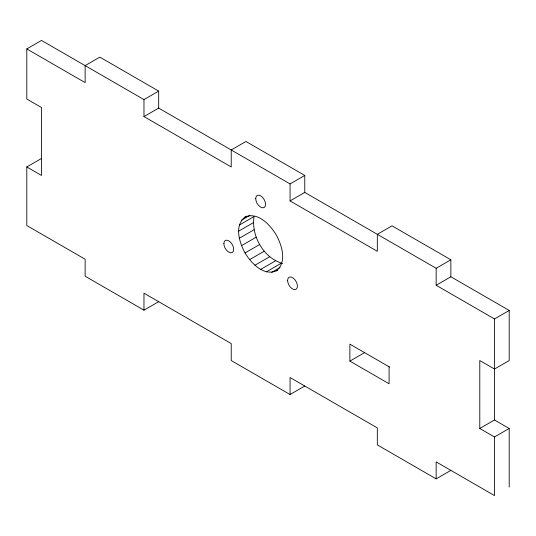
<?xml version="1.0" encoding="UTF-8"?>
<svg xmlns="http://www.w3.org/2000/svg" width="536" height="536" viewBox="0 0 536 536"><rect width="100%" height="100%" fill="white"/><g stroke="black" fill="none" stroke-linecap="round" stroke-linejoin="round"><path stroke-width="0.8" d="M277.648 270.151C264.429 277.326 251.317 263.464 245.046 252.945C239.076 242.259 233.622 223.974 246.446 216.115M282.586 263.504C263.585 258.118 251.022 235.773 254.044 216.557L239.337 225.046M276.248 270.961C287.303 262.097 281.943 245.434 276.248 234.935C270.003 224.745 258.252 211.78 245.046 216.919M158.676 301.681L143.97 310.177L85.137 276.208L85.137 259.23L26.8 225.542L26.8 166.957L41.507 175.446L41.507 107.515L26.8 99.026L26.8 48.923L41.507 40.434L143.97 99.589L158.676 91.1L158.676 108.084L143.97 116.573L143.97 99.589M26.8 166.957L41.507 158.462M290.063 183.935L304.77 175.446L304.77 192.424L290.063 200.92L290.063 183.935L158.676 108.084M241.542 220.175L249.944 215.325M238.587 231.204L253.294 222.715M239.337 238.232L254.044 229.743M241.542 245.649L256.248 237.16M245.046 252.945L259.752 244.456M249.615 259.632L264.322 251.143M254.935 265.253L269.642 256.757M260.643 269.414L275.357 260.925M266.359 271.846L281.065 263.35M271.678 272.368L280.08 267.518M304.77 192.424L436.157 268.281L450.863 259.793L450.863 276.77L509.2 310.458L509.2 360.554L494.493 369.043L479.787 360.554L479.787 428.485L494.493 436.974L509.2 428.485L509.2 487.077M436.157 268.281L436.157 285.266L450.863 276.77M143.97 310.177L143.97 293.192L231.23 343.576L231.23 360.554L290.063 394.523L304.77 386.027M389.538 367.039L349.874 344.139L349.874 361.123L364.581 352.628M436.157 285.266L494.493 318.947L509.2 310.458M479.787 428.485L494.493 419.99L509.2 428.485M290.063 394.523L290.063 377.538L377.324 427.916L377.324 444.9L436.157 478.869L450.863 470.373M158.676 91.1L99.843 57.131L85.137 65.627L85.137 82.611L26.8 48.923M304.77 175.446L245.937 141.477L231.23 149.973L231.23 166.951L143.97 116.573M450.863 259.793L392.03 225.824L377.324 234.319L377.324 251.297L290.063 200.92M349.874 361.123L389.089 383.763L389.089 366.778M494.493 318.947L494.493 419.99M494.493 436.974L494.493 495.566L436.157 461.885L436.157 478.869M255.746 198.655A6.934 4 60 0 0 263.096 207.8A6.934 4 60 0 0 263.096 197.998A6.934 4 60 0 0 255.746 198.655M287.611 280.455A6.934 4 60 0 0 294.961 289.601A6.934 4 60 0 0 294.961 279.799A6.934 4 60 0 0 287.611 280.455M223.881 243.659A6.934 4 60 0 0 231.23 252.804A6.934 4 60 0 0 231.23 243.002A6.934 4 60 0 0 223.881 243.659"/></g></svg>
